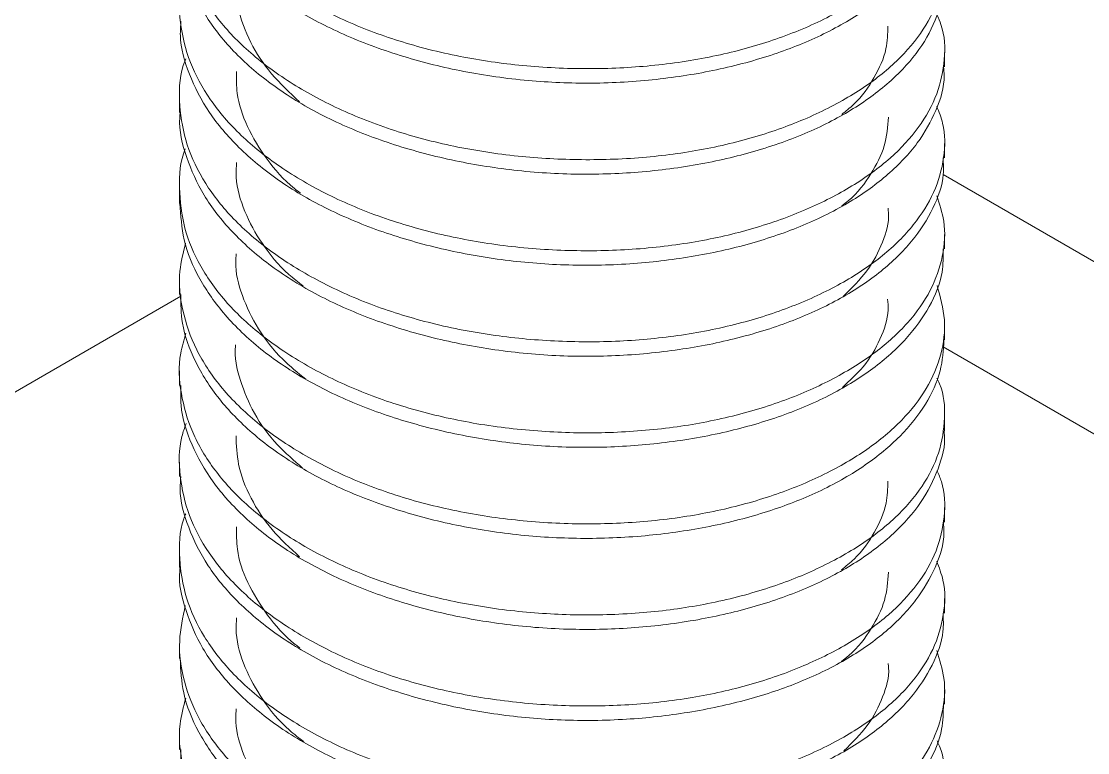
# Model space of a CAD drawing. Extents: x -976302 to -776254, y 5665 to 231437.
# Drawn here: x -793236.2 to -793152, y 84121.7 to 84179.5 of the extents above; entities that cross this region are included whole.
import ezdxf

# ---------------------------------------------------------------- set-up
doc = ezdxf.new("R2010")
doc.units = 0
doc.header["$LTSCALE"] = 1000
doc.header["$MEASUREMENT"] = 0

msp = doc.modelspace()

# ---------------------------------------------------------------- linework, layer by layer
at = {"linetype": 'Continuous', "lineweight": 15}
for p, q in [((-793163.268, 84175.869), (-793163.268, 84177.014)), ((-793163.268, 84175.869), (-793163.268, 84177.014)), ((-793223.654, 84173.419), (-793223.654, 84172.273)), ((-793223.654, 84173.419), (-793223.654, 84172.273)), ((-793163.268, 84168.679), (-793163.268, 84169.823)), ((-793163.268, 84168.679), (-793163.268, 84169.823)), ((-792927.725, 84031.323), (-793163.37, 84167.358)), ((-792927.725, 84031.323), (-793163.37, 84167.358)), ((-793223.654, 84166.229), (-793223.654, 84165.081)), ((-793223.654, 84166.229), (-793223.654, 84165.081)), ((-793163.268, 84161.487), (-793163.268, 84162.632)), ((-793163.268, 84161.487), (-793163.268, 84162.632)), ((-793223.654, 84159.037), (-793223.654, 84157.892)), ((-793223.654, 84159.037), (-793223.654, 84157.892)), ((-793223.556, 84157.755), (-793332.151, 84095.064)), ((-793223.556, 84157.755), (-793332.151, 84095.064)), ((-793163.268, 84154.296), (-793163.268, 84155.442)), ((-793163.268, 84154.296), (-793163.268, 84155.442)), ((-792947.853, 84029.33), (-793163.38, 84153.752)), ((-792947.853, 84029.33), (-793163.38, 84153.752)), ((-793223.654, 84151.846), (-793223.654, 84150.702)), ((-793223.654, 84151.846), (-793223.654, 84150.702)), ((-793163.268, 84147.105), (-793163.268, 84148.252)), ((-793163.268, 84147.105), (-793163.268, 84148.252)), ((-793223.654, 84144.655), (-793223.654, 84143.51)), ((-793223.654, 84144.655), (-793223.654, 84143.51)), ((-793163.268, 84139.915), (-793163.268, 84141.06)), ((-793163.268, 84139.915), (-793163.268, 84141.06)), ((-793223.654, 84137.465), (-793223.654, 84136.318)), ((-793223.654, 84137.465), (-793223.654, 84136.318)), ((-793163.268, 84132.725), (-793163.268, 84133.869)), ((-793163.268, 84132.725), (-793163.268, 84133.869)), ((-793223.654, 84130.275), (-793223.654, 84129.128)), ((-793223.654, 84130.275), (-793223.654, 84129.128)), ((-793163.268, 84125.533), (-793163.268, 84126.678)), ((-793163.268, 84125.533), (-793163.268, 84126.678)), ((-793223.654, 84123.083), (-793223.654, 84121.938)), ((-793223.654, 84123.083), (-793223.654, 84121.938))]:
    msp.add_line(p, q, dxfattribs=at)
for points, knots in [([(-793223.2, 84197.887), (-793223.388, 84197.102), (-793223.819, 84195.299), (-793223.486, 84192.393), (-793222.38, 84189.325), (-793220.409, 84186.39), (-793217.7, 84183.721), (-793214.272, 84181.324), (-793210.287, 84179.287), (-793205.785, 84177.654), (-793200.973, 84176.5), (-793195.903, 84175.831), (-793190.81, 84175.648), (-793185.747, 84175.949), (-793180.947, 84176.738), (-793176.461, 84178.003), (-793172.496, 84179.67), (-793169.096, 84181.691), (-793166.417, 84183.986), (-793164.481, 84186.541), (-793163.402, 84189.231), (-793163.107, 84191.946), (-793163.617, 84193.684), (-793163.867, 84194.533)], [0, 0, 0, 0, 0.036781, 0.084424, 0.133447, 0.181099, 0.230134, 0.277775, 0.326798, 0.374442, 0.423469, 0.471116, 0.520145, 0.567787, 0.61681, 0.664462, 0.713497, 0.761138, 0.810159, 0.857812, 0.906848, 0.954491, 1, 1, 1, 1]), ([(-793223.2, 84197.887), (-793223.388, 84197.102), (-793223.819, 84195.299), (-793223.486, 84192.393), (-793222.38, 84189.325), (-793220.409, 84186.39), (-793217.7, 84183.721), (-793214.272, 84181.324), (-793210.287, 84179.287), (-793205.785, 84177.654), (-793200.973, 84176.5), (-793195.903, 84175.831), (-793190.81, 84175.648), (-793185.747, 84175.949), (-793180.947, 84176.738), (-793176.461, 84178.003), (-793172.496, 84179.67), (-793169.096, 84181.691), (-793166.417, 84183.986), (-793164.481, 84186.541), (-793163.402, 84189.231), (-793163.107, 84191.946), (-793163.617, 84193.684), (-793163.867, 84194.533)], [0, 0, 0, 0, 0.036781, 0.084424, 0.133447, 0.181099, 0.230134, 0.277775, 0.326798, 0.374442, 0.423469, 0.471116, 0.520145, 0.567787, 0.61681, 0.664462, 0.713497, 0.761138, 0.810159, 0.857812, 0.906848, 0.954491, 1, 1, 1, 1]), ([(-793163.33, 84190.252), (-793163.364, 84189.48), (-793163.437, 84187.805), (-793164.588, 84185.273), (-793166.525, 84182.749), (-793169.274, 84180.42), (-793172.678, 84178.418), (-793176.706, 84176.785), (-793181.172, 84175.574), (-793186.032, 84174.796), (-793191.059, 84174.497), (-793196.198, 84174.709), (-793201.213, 84175.424), (-793206.054, 84176.619), (-793210.494, 84178.242), (-793214.488, 84180.291), (-793217.848, 84182.702), (-793220.549, 84185.434), (-793222.432, 84188.354), (-793223.516, 84191.191), (-793223.557, 84193.035), (-793223.575, 84193.848)], [0, 0, 0, 0, 0.045294, 0.09827, 0.152782, 0.205763, 0.260282, 0.313254, 0.367761, 0.420751, 0.475278, 0.528252, 0.582763, 0.635745, 0.690264, 0.743239, 0.797749, 0.850724, 0.905234, 0.958218, 1, 1, 1, 1]), ([(-793163.33, 84190.252), (-793163.364, 84189.48), (-793163.437, 84187.805), (-793164.588, 84185.273), (-793166.525, 84182.749), (-793169.274, 84180.42), (-793172.678, 84178.418), (-793176.706, 84176.785), (-793181.172, 84175.574), (-793186.032, 84174.796), (-793191.059, 84174.497), (-793196.198, 84174.709), (-793201.213, 84175.424), (-793206.054, 84176.619), (-793210.494, 84178.242), (-793214.488, 84180.291), (-793217.848, 84182.702), (-793220.549, 84185.434), (-793222.432, 84188.354), (-793223.516, 84191.191), (-793223.557, 84193.035), (-793223.575, 84193.848)], [0, 0, 0, 0, 0.045294, 0.09827, 0.152782, 0.205763, 0.260282, 0.313254, 0.367761, 0.420751, 0.475278, 0.528252, 0.582763, 0.635745, 0.690264, 0.743239, 0.797749, 0.850724, 0.905234, 0.958218, 1, 1, 1, 1]), ([(-793223.163, 84190.763), (-793223.329, 84190.19), (-793223.796, 84188.574), (-793223.613, 84185.878), (-793222.684, 84182.76), (-793220.898, 84179.81), (-793218.321, 84177.06), (-793215.06, 84174.62), (-793211.155, 84172.486), (-793206.783, 84170.774), (-793201.991, 84169.509), (-793196.999, 84168.742), (-793191.861, 84168.457), (-793186.817, 84168.652), (-793181.915, 84169.345), (-793177.384, 84170.504), (-793173.271, 84172.105), (-793169.769, 84174.041), (-793166.91, 84176.298), (-793164.833, 84178.786), (-793163.533, 84181.477), (-793163.177, 84184.217), (-793163.313, 84186.181), (-793163.804, 84187.16), (-793163.861, 84187.272)], [0, 0, 0, 0, 0.026998, 0.076032, 0.123679, 0.172708, 0.220365, 0.269404, 0.31705, 0.366076, 0.413736, 0.462778, 0.510426, 0.559455, 0.607108, 0.656142, 0.703791, 0.752822, 0.800468, 0.849495, 0.897153, 0.946194, 0.993842, 1, 1, 1, 1]), ([(-793223.163, 84190.763), (-793223.329, 84190.19), (-793223.796, 84188.574), (-793223.613, 84185.878), (-793222.684, 84182.76), (-793220.898, 84179.81), (-793218.321, 84177.06), (-793215.06, 84174.62), (-793211.155, 84172.486), (-793206.783, 84170.774), (-793201.991, 84169.509), (-793196.999, 84168.742), (-793191.861, 84168.457), (-793186.817, 84168.652), (-793181.915, 84169.345), (-793177.384, 84170.504), (-793173.271, 84172.105), (-793169.769, 84174.041), (-793166.91, 84176.298), (-793164.833, 84178.786), (-793163.533, 84181.477), (-793163.177, 84184.217), (-793163.313, 84186.181), (-793163.804, 84187.16), (-793163.861, 84187.272)], [0, 0, 0, 0, 0.026998, 0.076032, 0.123679, 0.172708, 0.220365, 0.269404, 0.31705, 0.366076, 0.413736, 0.462778, 0.510426, 0.559455, 0.607108, 0.656142, 0.703791, 0.752822, 0.800468, 0.849495, 0.897153, 0.946194, 0.993842, 1, 1, 1, 1]), ([(-793163.29, 84183.057), (-793163.282, 84183.009), (-793163.14, 84182.059), (-793163.66, 84180.185), (-793164.896, 84177.546), (-793167.059, 84175.038), (-793169.924, 84172.786), (-793173.495, 84170.843), (-793177.596, 84169.309), (-793182.189, 84168.177), (-793187.06, 84167.504), (-793192.158, 84167.307), (-793197.247, 84167.626), (-793202.273, 84168.45), (-793207.005, 84169.729), (-793211.394, 84171.456), (-793215.236, 84173.57), (-793218.486, 84176.074), (-793221.01, 84178.832), (-793222.731, 84181.814), (-793223.608, 84184.44), (-793223.566, 84186.078), (-793223.551, 84186.656)], [0, 0, 0, 0, 0.002849, 0.055825, 0.110336, 0.163324, 0.217851, 0.270825, 0.325335, 0.378317, 0.432835, 0.485814, 0.540329, 0.593306, 0.647818, 0.700802, 0.755323, 0.808297, 0.862806, 0.915796, 0.970324, 1, 1, 1, 1]), ([(-793163.29, 84183.057), (-793163.282, 84183.009), (-793163.14, 84182.059), (-793163.66, 84180.185), (-793164.896, 84177.546), (-793167.059, 84175.038), (-793169.924, 84172.786), (-793173.495, 84170.843), (-793177.596, 84169.309), (-793182.189, 84168.177), (-793187.06, 84167.504), (-793192.158, 84167.307), (-793197.247, 84167.626), (-793202.273, 84168.45), (-793207.005, 84169.729), (-793211.394, 84171.456), (-793215.236, 84173.57), (-793218.486, 84176.074), (-793221.01, 84178.832), (-793222.731, 84181.814), (-793223.608, 84184.44), (-793223.566, 84186.078), (-793223.551, 84186.656)], [0, 0, 0, 0, 0.002849, 0.055825, 0.110336, 0.163324, 0.217851, 0.270825, 0.325335, 0.378317, 0.432835, 0.485814, 0.540329, 0.593306, 0.647818, 0.700802, 0.755323, 0.808297, 0.862806, 0.915796, 0.970324, 1, 1, 1, 1]), ([(-793223.144, 84183.638), (-793223.277, 84183.246), (-793223.754, 84181.847), (-793223.693, 84179.335), (-793222.964, 84176.228), (-793221.33, 84173.213), (-793218.936, 84170.436), (-793215.788, 84167.909), (-793212.038, 84165.721), (-793207.723, 84163.902), (-793203.043, 84162.548), (-793198.046, 84161.669), (-793192.963, 84161.287), (-793187.85, 84161.38), (-793182.942, 84161.964), (-793178.289, 84163.037), (-793174.107, 84164.538), (-793170.441, 84166.425), (-793167.46, 84168.601), (-793165.198, 84171.064), (-793163.74, 84173.7), (-793163.18, 84176.459), (-793163.233, 84178.568), (-793163.746, 84179.718), (-793163.858, 84179.969)], [0, 0, 0, 0, 0.0185844, 0.0662759, 0.1153502, 0.1630473, 0.2121279, 0.2598199, 0.3088952, 0.3565856, 0.4056582, 0.4533594, 0.5024444, 0.5501355, 0.5992087, 0.6469119, 0.6959993, 0.7436892, 0.792762, 0.840459, 0.8895394, 0.9372331, 0.9863101, 1, 1, 1, 1]), ([(-793223.144, 84183.638), (-793223.277, 84183.246), (-793223.754, 84181.847), (-793223.693, 84179.335), (-793222.964, 84176.228), (-793221.33, 84173.213), (-793218.936, 84170.436), (-793215.788, 84167.909), (-793212.038, 84165.721), (-793207.723, 84163.902), (-793203.043, 84162.548), (-793198.046, 84161.669), (-793192.963, 84161.287), (-793187.85, 84161.38), (-793182.942, 84161.964), (-793178.289, 84163.037), (-793174.107, 84164.538), (-793170.441, 84166.425), (-793167.46, 84168.601), (-793165.198, 84171.064), (-793163.74, 84173.7), (-793163.18, 84176.459), (-793163.233, 84178.568), (-793163.746, 84179.718), (-793163.858, 84179.969)], [0, 0, 0, 0, 0.0185844, 0.0662759, 0.1153502, 0.1630473, 0.2121279, 0.2598199, 0.3088952, 0.3565856, 0.4056582, 0.4533594, 0.5024444, 0.5501355, 0.5992087, 0.6469119, 0.6959993, 0.7436892, 0.792762, 0.840459, 0.8895394, 0.9372331, 0.9863101, 1, 1, 1, 1]), ([(-793219.2, 84182.688), (-793219.174, 84181.953), (-793219.116, 84180.301), (-793218.142, 84177.806), (-793216.551, 84175.302), (-793214.962, 84173.833), (-793214.179, 84173.109)], [0, 0, 0, 0, 0.215498, 0.484497, 0.745983, 1, 1, 1, 1]), ([(-793219.2, 84182.688), (-793219.174, 84181.953), (-793219.116, 84180.301), (-793218.142, 84177.806), (-793216.551, 84175.302), (-793214.962, 84173.833), (-793214.179, 84173.109)], [0, 0, 0, 0, 0.215498, 0.484497, 0.745983, 1, 1, 1, 1]), ([(-793163.347, 84175.867), (-793163.323, 84175.638), (-793163.203, 84174.481), (-793163.843, 84172.439), (-793165.292, 84169.802), (-793167.593, 84167.359), (-793170.635, 84165.149), (-793174.301, 84163.303), (-793178.545, 84161.839), (-793183.174, 84160.81), (-793188.14, 84160.229), (-793193.213, 84160.139), (-793198.337, 84160.571), (-793203.277, 84161.487), (-793207.983, 84162.872), (-793212.235, 84164.67), (-793215.989, 84166.887), (-793219.067, 84169.435), (-793221.457, 84172.266), (-793222.975, 84175.252), (-793223.684, 84177.688), (-793223.581, 84179.091), (-793223.554, 84179.463)], [0, 0, 0, 0, 0.013394, 0.067907, 0.120889, 0.175407, 0.228386, 0.282902, 0.335877, 0.390387, 0.443377, 0.497903, 0.55088, 0.605393, 0.658382, 0.712908, 0.765884, 0.820395, 0.873377, 0.927894, 0.980875, 1, 1, 1, 1]), ([(-793163.347, 84175.867), (-793163.323, 84175.638), (-793163.203, 84174.481), (-793163.843, 84172.439), (-793165.292, 84169.802), (-793167.593, 84167.359), (-793170.635, 84165.149), (-793174.301, 84163.303), (-793178.545, 84161.839), (-793183.174, 84160.81), (-793188.14, 84160.229), (-793193.213, 84160.139), (-793198.337, 84160.571), (-793203.277, 84161.487), (-793207.983, 84162.872), (-793212.235, 84164.67), (-793215.989, 84166.887), (-793219.067, 84169.435), (-793221.457, 84172.266), (-793222.975, 84175.252), (-793223.684, 84177.688), (-793223.581, 84179.091), (-793223.554, 84179.463)], [0, 0, 0, 0, 0.013394, 0.067907, 0.120889, 0.175407, 0.228386, 0.282902, 0.335877, 0.390387, 0.443377, 0.497903, 0.55088, 0.605393, 0.658382, 0.712908, 0.765884, 0.820395, 0.873377, 0.927894, 0.980875, 1, 1, 1, 1]), ([(-793171.384, 84172.105), (-793171.06, 84172.365), (-793169.956, 84173.253), (-793168.745, 84175.009), (-793167.787, 84177.109), (-793167.748, 84178.494), (-793167.732, 84179.092)], [0, 0, 0, 0, 0.1288417, 0.4387054, 0.7575601, 1, 1, 1, 1]), ([(-793171.384, 84172.105), (-793171.06, 84172.365), (-793169.956, 84173.253), (-793168.745, 84175.009), (-793167.787, 84177.109), (-793167.748, 84178.494), (-793167.732, 84179.092)], [0, 0, 0, 0, 0.1288417, 0.4387054, 0.7575601, 1, 1, 1, 1]), ([(-793223.169, 84176.513), (-793223.239, 84176.331), (-793223.705, 84175.119), (-793223.737, 84172.822), (-793223.197, 84169.675), (-793221.746, 84166.653), (-793219.494, 84163.799), (-793216.519, 84161.234), (-793212.86, 84158.954), (-793208.686, 84157.064), (-793204.037, 84155.599), (-793199.131, 84154.625), (-793194.018, 84154.137), (-793188.936, 84154.128), (-793183.938, 84154.613), (-793179.254, 84155.577), (-793174.932, 84157.003), (-793171.174, 84158.802), (-793168.02, 84160.936), (-793165.616, 84163.326), (-793163.974, 84165.951), (-793163.227, 84168.674), (-793163.179, 84170.983), (-793163.7, 84172.307), (-793163.875, 84172.753)], [0, 0, 0, 0, 0.008661, 0.057718, 0.105383, 0.154429, 0.202106, 0.251167, 0.29883, 0.347876, 0.395548, 0.444603, 0.49227, 0.541319, 0.588986, 0.638035, 0.685706, 0.73476, 0.782423, 0.831467, 0.879146, 0.928208, 0.975873, 1, 1, 1, 1]), ([(-793223.169, 84176.513), (-793223.239, 84176.331), (-793223.705, 84175.119), (-793223.737, 84172.822), (-793223.197, 84169.675), (-793221.746, 84166.653), (-793219.494, 84163.799), (-793216.519, 84161.234), (-793212.86, 84158.954), (-793208.686, 84157.064), (-793204.037, 84155.599), (-793199.131, 84154.625), (-793194.018, 84154.137), (-793188.936, 84154.128), (-793183.938, 84154.613), (-793179.254, 84155.577), (-793174.932, 84157.003), (-793171.174, 84158.802), (-793168.02, 84160.936), (-793165.616, 84163.326), (-793163.974, 84165.951), (-793163.227, 84168.674), (-793163.179, 84170.983), (-793163.7, 84172.307), (-793163.875, 84172.753)], [0, 0, 0, 0, 0.008661, 0.057718, 0.105383, 0.154429, 0.202106, 0.251167, 0.29883, 0.347876, 0.395548, 0.444603, 0.49227, 0.541319, 0.588986, 0.638035, 0.685706, 0.73476, 0.782423, 0.831467, 0.879146, 0.928208, 0.975873, 1, 1, 1, 1]), ([(-793219.162, 84175.496), (-793219.169, 84174.926), (-793219.185, 84173.466), (-793218.392, 84171.109), (-793216.847, 84168.583), (-793215.366, 84166.824), (-793214.279, 84166.019), (-793214.123, 84165.903)], [0, 0, 0, 0, 0.166803, 0.427359, 0.695466, 0.956074, 1, 1, 1, 1]), ([(-793219.162, 84175.496), (-793219.169, 84174.926), (-793219.185, 84173.466), (-793218.392, 84171.109), (-793216.847, 84168.583), (-793215.366, 84166.824), (-793214.279, 84166.019), (-793214.123, 84165.903)], [0, 0, 0, 0, 0.166803, 0.427359, 0.695466, 0.956074, 1, 1, 1, 1]), ([(-793163.378, 84168.678), (-793163.354, 84168.243), (-793163.281, 84166.904), (-793164.083, 84164.674), (-793165.705, 84162.089), (-793168.184, 84159.671), (-793171.344, 84157.544), (-793175.167, 84155.764), (-793179.473, 84154.4), (-793184.218, 84153.455), (-793189.183, 84152.978), (-793194.315, 84152.997), (-793199.376, 84153.531), (-793204.313, 84154.555), (-793208.9, 84156.02), (-793213.087, 84157.921), (-793216.682, 84160.198), (-793219.639, 84162.831), (-793221.851, 84165.681), (-793223.191, 84168.721), (-793223.757, 84170.938), (-793223.622, 84172.134), (-793223.606, 84172.271)], [0, 0, 0, 0, 0.025483, 0.078459, 0.132971, 0.185959, 0.240485, 0.29346, 0.34797, 0.400958, 0.455484, 0.508461, 0.562974, 0.615955, 0.670472, 0.723451, 0.777967, 0.830942, 0.885451, 0.938441, 0.992969, 1, 1, 1, 1]), ([(-793163.378, 84168.678), (-793163.354, 84168.243), (-793163.281, 84166.904), (-793164.083, 84164.674), (-793165.705, 84162.089), (-793168.184, 84159.671), (-793171.344, 84157.544), (-793175.167, 84155.764), (-793179.473, 84154.4), (-793184.218, 84153.455), (-793189.183, 84152.978), (-793194.315, 84152.997), (-793199.376, 84153.531), (-793204.313, 84154.555), (-793208.9, 84156.02), (-793213.087, 84157.921), (-793216.682, 84160.198), (-793219.639, 84162.831), (-793221.851, 84165.681), (-793223.191, 84168.721), (-793223.757, 84170.938), (-793223.622, 84172.134), (-793223.606, 84172.271)], [0, 0, 0, 0, 0.025483, 0.078459, 0.132971, 0.185959, 0.240485, 0.29346, 0.34797, 0.400958, 0.455484, 0.508461, 0.562974, 0.615955, 0.670472, 0.723451, 0.777967, 0.830942, 0.885451, 0.938441, 0.992969, 1, 1, 1, 1]), ([(-793171.365, 84164.897), (-793171.198, 84165.024), (-793170.2, 84165.784), (-793169.022, 84167.378), (-793167.865, 84169.611), (-793167.744, 84171.139), (-793167.683, 84171.901)], [0, 0, 0, 0, 0.0640343, 0.3824089, 0.6919039, 1, 1, 1, 1]), ([(-793171.365, 84164.897), (-793171.198, 84165.024), (-793170.2, 84165.784), (-793169.022, 84167.378), (-793167.865, 84169.611), (-793167.744, 84171.139), (-793167.683, 84171.901)], [0, 0, 0, 0, 0.0640343, 0.3824089, 0.6919039, 1, 1, 1, 1]), ([(-793223.211, 84169.39), (-793223.213, 84169.387), (-793223.639, 84168.389), (-793223.732, 84166.277), (-793223.402, 84163.154), (-793222.108, 84160.074), (-793220.043, 84157.2), (-793217.191, 84154.55), (-793213.695, 84152.224), (-793209.589, 84150.23), (-793205.064, 84148.682), (-793200.165, 84147.595), (-793195.119, 84147.009), (-793189.982, 84146.9), (-793184.99, 84147.276), (-793180.194, 84148.149), (-793175.816, 84149.472), (-793171.903, 84151.213), (-793168.636, 84153.263), (-793166.051, 84155.621), (-793164.257, 84158.184), (-793163.308, 84160.915), (-793163.134, 84163.445), (-793163.662, 84165.018), (-793163.884, 84165.681)], [0, 0, 0, 0, 0.000127, 0.04765, 0.096551, 0.144075, 0.192977, 0.240503, 0.289408, 0.336927, 0.385824, 0.433359, 0.482273, 0.529795, 0.578694, 0.626224, 0.675133, 0.722654, 0.771553, 0.819075, 0.867976, 0.915504, 0.964411, 1, 1, 1, 1]), ([(-793223.211, 84169.39), (-793223.213, 84169.387), (-793223.639, 84168.389), (-793223.732, 84166.277), (-793223.402, 84163.154), (-793222.108, 84160.074), (-793220.043, 84157.2), (-793217.191, 84154.55), (-793213.695, 84152.224), (-793209.589, 84150.23), (-793205.064, 84148.682), (-793200.165, 84147.595), (-793195.119, 84147.009), (-793189.982, 84146.9), (-793184.99, 84147.276), (-793180.194, 84148.149), (-793175.816, 84149.472), (-793171.903, 84151.213), (-793168.636, 84153.263), (-793166.051, 84155.621), (-793164.257, 84158.184), (-793163.308, 84160.915), (-793163.134, 84163.445), (-793163.662, 84165.018), (-793163.884, 84165.681)], [0, 0, 0, 0, 0.000127, 0.04765, 0.096551, 0.144075, 0.192977, 0.240503, 0.289408, 0.336927, 0.385824, 0.433359, 0.482273, 0.529795, 0.578694, 0.626224, 0.675133, 0.722654, 0.771553, 0.819075, 0.867976, 0.915504, 0.964411, 1, 1, 1, 1]), ([(-793219.164, 84168.303), (-793219.184, 84167.924), (-793219.254, 84166.63), (-793218.606, 84164.448), (-793217.207, 84161.861), (-793215.61, 84159.886), (-793214.297, 84158.869), (-793213.915, 84158.574)], [0, 0, 0, 0, 0.109312, 0.372682, 0.6286702, 0.8920839, 1, 1, 1, 1]), ([(-793219.164, 84168.303), (-793219.184, 84167.924), (-793219.254, 84166.63), (-793218.606, 84164.448), (-793217.207, 84161.861), (-793215.61, 84159.886), (-793214.297, 84158.869), (-793213.915, 84158.574)], [0, 0, 0, 0, 0.109312, 0.372682, 0.6286702, 0.8920839, 1, 1, 1, 1]), ([(-793163.359, 84161.489), (-793163.36, 84160.874), (-793163.364, 84159.329), (-793164.349, 84156.937), (-793166.172, 84154.361), (-793168.782, 84152.015), (-793172.113, 84149.939), (-793176.02, 84148.258), (-793180.46, 84146.969), (-793185.228, 84146.127), (-793190.276, 84145.748), (-793195.369, 84145.875), (-793200.452, 84146.52), (-793205.291, 84147.631), (-793209.838, 84149.202), (-793213.881, 84151.17), (-793217.374, 84153.546), (-793220.163, 84156.213), (-793222.197, 84159.131), (-793223.443, 84162.101), (-793223.569, 84164.121), (-793223.629, 84165.082)], [0, 0, 0, 0, 0.036048, 0.090559, 0.143543, 0.198064, 0.251038, 0.305549, 0.358525, 0.413037, 0.466019, 0.520538, 0.573513, 0.628022, 0.68101, 0.735534, 0.788508, 0.843017, 0.896002, 0.950524, 1, 1, 1, 1]), ([(-793163.359, 84161.489), (-793163.36, 84160.874), (-793163.364, 84159.329), (-793164.349, 84156.937), (-793166.172, 84154.361), (-793168.782, 84152.015), (-793172.113, 84149.939), (-793176.02, 84148.258), (-793180.46, 84146.969), (-793185.228, 84146.127), (-793190.276, 84145.748), (-793195.369, 84145.875), (-793200.452, 84146.52), (-793205.291, 84147.631), (-793209.838, 84149.202), (-793213.881, 84151.17), (-793217.374, 84153.546), (-793220.163, 84156.213), (-793222.197, 84159.131), (-793223.443, 84162.101), (-793223.569, 84164.121), (-793223.629, 84165.082)], [0, 0, 0, 0, 0.036048, 0.090559, 0.143543, 0.198064, 0.251038, 0.305549, 0.358525, 0.413037, 0.466019, 0.520538, 0.573513, 0.628022, 0.68101, 0.735534, 0.788508, 0.843017, 0.896002, 0.950524, 1, 1, 1, 1]), ([(-793171.264, 84157.733), (-793170.591, 84158.399), (-793169.226, 84159.75), (-793168.105, 84161.988), (-793167.594, 84163.677), (-793167.708, 84164.572), (-793167.725, 84164.708)], [0, 0, 0, 0, 0.311552, 0.632381, 0.944134, 1, 1, 1, 1]), ([(-793171.264, 84157.733), (-793170.591, 84158.399), (-793169.226, 84159.75), (-793168.105, 84161.988), (-793167.594, 84163.677), (-793167.708, 84164.572), (-793167.725, 84164.708)], [0, 0, 0, 0, 0.311552, 0.632381, 0.944134, 1, 1, 1, 1]), ([(-793223.186, 84161.95), (-793223.372, 84161.214), (-793223.814, 84159.462), (-793223.521, 84156.605), (-793222.462, 84153.531), (-793220.532, 84150.585), (-793217.862, 84147.902), (-793214.468, 84145.488), (-793210.511, 84143.432), (-793206.031, 84141.774), (-793201.235, 84140.596), (-793196.172, 84139.9), (-793191.079, 84139.692), (-793186.009, 84139.967), (-793181.194, 84140.73), (-793176.686, 84141.972), (-793172.693, 84143.619), (-793169.258, 84145.623), (-793166.54, 84147.903), (-793164.562, 84150.448), (-793163.437, 84153.132), (-793163.099, 84155.905), (-793163.599, 84157.702), (-793163.852, 84158.609)], [0, 0, 0, 0, 0.034485, 0.08209, 0.131076, 0.17869, 0.227687, 0.275291, 0.324276, 0.371883, 0.420871, 0.468481, 0.517473, 0.565078, 0.614063, 0.661679, 0.710676, 0.75828, 0.807264, 0.854879, 0.903877, 0.951482, 1, 1, 1, 1]), ([(-793223.186, 84161.95), (-793223.372, 84161.214), (-793223.814, 84159.462), (-793223.521, 84156.605), (-793222.462, 84153.531), (-793220.532, 84150.585), (-793217.862, 84147.902), (-793214.468, 84145.488), (-793210.511, 84143.432), (-793206.031, 84141.774), (-793201.235, 84140.596), (-793196.172, 84139.9), (-793191.079, 84139.692), (-793186.009, 84139.967), (-793181.194, 84140.73), (-793176.686, 84141.972), (-793172.693, 84143.619), (-793169.258, 84145.623), (-793166.54, 84147.903), (-793164.562, 84150.448), (-793163.437, 84153.132), (-793163.099, 84155.905), (-793163.599, 84157.702), (-793163.852, 84158.609)], [0, 0, 0, 0, 0.034485, 0.08209, 0.131076, 0.17869, 0.227687, 0.275291, 0.324276, 0.371883, 0.420871, 0.468481, 0.517473, 0.565078, 0.614063, 0.661679, 0.710676, 0.75828, 0.807264, 0.854879, 0.903877, 0.951482, 1, 1, 1, 1]), ([(-793219.183, 84161.112), (-793219.204, 84160.897), (-793219.31, 84159.795), (-793218.778, 84157.767), (-793217.554, 84155.173), (-793215.839, 84152.937), (-793214.326, 84151.708), (-793213.692, 84151.193)], [0, 0, 0, 0, 0.060806, 0.311166, 0.568781, 0.819215, 1, 1, 1, 1]), ([(-793219.183, 84161.112), (-793219.204, 84160.897), (-793219.31, 84159.795), (-793218.778, 84157.767), (-793217.554, 84155.173), (-793215.839, 84152.937), (-793214.326, 84151.708), (-793213.692, 84151.193)], [0, 0, 0, 0, 0.060806, 0.311166, 0.568781, 0.819215, 1, 1, 1, 1]), ([(-793163.313, 84154.297), (-793163.361, 84153.477), (-793163.462, 84151.755), (-793164.67, 84149.181), (-793166.651, 84146.666), (-793169.439, 84144.352), (-793172.876, 84142.368), (-793176.932, 84140.756), (-793181.42, 84139.567), (-793186.294, 84138.814), (-793191.328, 84138.541), (-793196.468, 84138.78), (-793201.475, 84139.521), (-793206.299, 84140.74), (-793210.717, 84142.386), (-793214.682, 84144.456), (-793218.008, 84146.885), (-793220.671, 84149.63), (-793222.509, 84152.559), (-793223.539, 84155.347), (-793223.557, 84157.136), (-793223.564, 84157.894)], [0, 0, 0, 0, 0.0481309, 0.1011073, 0.1556197, 0.2086008, 0.2631187, 0.3160908, 0.3705979, 0.4235877, 0.478115, 0.5310898, 0.5856003, 0.6385833, 0.6931033, 0.7460775, 0.8005881, 0.8535631, 0.9080738, 0.9610569, 1, 1, 1, 1]), ([(-793163.313, 84154.297), (-793163.361, 84153.477), (-793163.462, 84151.755), (-793164.67, 84149.181), (-793166.651, 84146.666), (-793169.439, 84144.352), (-793172.876, 84142.368), (-793176.932, 84140.756), (-793181.42, 84139.567), (-793186.294, 84138.814), (-793191.328, 84138.541), (-793196.468, 84138.78), (-793201.475, 84139.521), (-793206.299, 84140.74), (-793210.717, 84142.386), (-793214.682, 84144.456), (-793218.008, 84146.885), (-793220.671, 84149.63), (-793222.509, 84152.559), (-793223.539, 84155.347), (-793223.557, 84157.136), (-793223.564, 84157.894)], [0, 0, 0, 0, 0.0481309, 0.1011073, 0.1556197, 0.2086008, 0.2631187, 0.3160908, 0.3705979, 0.4235877, 0.478115, 0.5310898, 0.5856003, 0.6385833, 0.6931033, 0.7460775, 0.8005881, 0.8535631, 0.9080738, 0.9610569, 1, 1, 1, 1]), ([(-793171.331, 84150.548), (-793170.748, 84151.084), (-793169.455, 84152.274), (-793168.274, 84154.362), (-793167.647, 84156.181), (-793167.732, 84157.241), (-793167.754, 84157.517)], [0, 0, 0, 0, 0.255549, 0.566766, 0.887015, 1, 1, 1, 1]), ([(-793171.331, 84150.548), (-793170.748, 84151.084), (-793169.455, 84152.274), (-793168.274, 84154.362), (-793167.647, 84156.181), (-793167.732, 84157.241), (-793167.754, 84157.517)], [0, 0, 0, 0, 0.255549, 0.566766, 0.887015, 1, 1, 1, 1]), ([(-793223.157, 84154.826), (-793223.315, 84154.302), (-793223.787, 84152.737), (-793223.638, 84150.09), (-793222.756, 84146.967), (-793221.012, 84144.008), (-793218.475, 84141.244), (-793215.249, 84138.788), (-793211.374, 84136.635), (-793207.026, 84134.9), (-793202.25, 84133.609), (-793197.267, 84132.816), (-793192.131, 84132.506), (-793187.081, 84132.675), (-793182.166, 84133.343), (-793177.615, 84134.477), (-793173.474, 84136.057), (-793169.939, 84137.977), (-793167.042, 84140.219), (-793164.924, 84142.695), (-793163.58, 84145.379), (-793163.175, 84148.118), (-793163.292, 84150.12), (-793163.789, 84151.138), (-793163.862, 84151.287)], [0, 0, 0, 0, 0.024717, 0.073765, 0.121426, 0.170468, 0.218139, 0.267192, 0.314852, 0.363892, 0.411565, 0.46062, 0.508281, 0.557325, 0.60499, 0.654038, 0.701701, 0.750746, 0.798405, 0.847445, 0.895118, 0.944173, 0.991834, 1, 1, 1, 1]), ([(-793223.157, 84154.826), (-793223.315, 84154.302), (-793223.787, 84152.737), (-793223.638, 84150.09), (-793222.756, 84146.967), (-793221.012, 84144.008), (-793218.475, 84141.244), (-793215.249, 84138.788), (-793211.374, 84136.635), (-793207.026, 84134.9), (-793202.25, 84133.609), (-793197.267, 84132.816), (-793192.131, 84132.506), (-793187.081, 84132.675), (-793182.166, 84133.343), (-793177.615, 84134.477), (-793173.474, 84136.057), (-793169.939, 84137.977), (-793167.042, 84140.219), (-793164.924, 84142.695), (-793163.58, 84145.379), (-793163.175, 84148.118), (-793163.292, 84150.12), (-793163.789, 84151.138), (-793163.862, 84151.287)], [0, 0, 0, 0, 0.024717, 0.073765, 0.121426, 0.170468, 0.218139, 0.267192, 0.314852, 0.363892, 0.411565, 0.46062, 0.508281, 0.557325, 0.60499, 0.654038, 0.701701, 0.750746, 0.798405, 0.847445, 0.895118, 0.944173, 0.991834, 1, 1, 1, 1]), ([(-793219.241, 84153.924), (-793219.244, 84153.897), (-793219.366, 84152.96), (-793218.93, 84151.113), (-793217.856, 84148.47), (-793216.187, 84146.124), (-793214.632, 84144.778), (-793213.944, 84144.182)], [0, 0, 0, 0, 0.007701, 0.271159, 0.527204, 0.790673, 1, 1, 1, 1]), ([(-793219.241, 84153.924), (-793219.244, 84153.897), (-793219.366, 84152.96), (-793218.93, 84151.113), (-793217.856, 84148.47), (-793216.187, 84146.124), (-793214.632, 84144.778), (-793213.944, 84144.182)], [0, 0, 0, 0, 0.007701, 0.271159, 0.527204, 0.790673, 1, 1, 1, 1]), ([(-793163.309, 84147.103), (-793163.296, 84147.006), (-793163.156, 84146.007), (-793163.703, 84144.088), (-793164.99, 84141.456), (-793167.192, 84138.958), (-793170.096, 84136.721), (-793173.699, 84134.798), (-793177.827, 84133.285), (-793182.44, 84132.176), (-793187.325, 84131.527), (-793192.429, 84131.357), (-793197.515, 84131.703), (-793202.531, 84132.553), (-793207.247, 84133.855), (-793211.611, 84135.604), (-793215.423, 84137.739), (-793218.638, 84140.26), (-793221.123, 84143.031), (-793222.798, 84146.021), (-793223.628, 84148.596), (-793223.569, 84150.179), (-793223.55, 84150.702)], [0, 0, 0, 0, 0.005683, 0.058659, 0.11317, 0.16616, 0.220687, 0.273661, 0.328172, 0.381154, 0.435674, 0.488652, 0.543168, 0.596145, 0.650658, 0.703642, 0.758163, 0.811137, 0.865646, 0.918637, 0.973166, 1, 1, 1, 1]), ([(-793163.309, 84147.103), (-793163.296, 84147.006), (-793163.156, 84146.007), (-793163.703, 84144.088), (-793164.99, 84141.456), (-793167.192, 84138.958), (-793170.096, 84136.721), (-793173.699, 84134.798), (-793177.827, 84133.285), (-793182.44, 84132.176), (-793187.325, 84131.527), (-793192.429, 84131.357), (-793197.515, 84131.703), (-793202.531, 84132.553), (-793207.247, 84133.855), (-793211.611, 84135.604), (-793215.423, 84137.739), (-793218.638, 84140.26), (-793221.123, 84143.031), (-793222.798, 84146.021), (-793223.628, 84148.596), (-793223.569, 84150.179), (-793223.55, 84150.702)], [0, 0, 0, 0, 0.005683, 0.058659, 0.11317, 0.16616, 0.220687, 0.273661, 0.328172, 0.381154, 0.435674, 0.488652, 0.543168, 0.596145, 0.650658, 0.703642, 0.758163, 0.811137, 0.865646, 0.918637, 0.973166, 1, 1, 1, 1]), ([(-793223.146, 84147.701), (-793223.267, 84147.357), (-793223.742, 84146.009), (-793223.707, 84143.547), (-793223.027, 84140.437), (-793221.435, 84137.413), (-793219.082, 84134.623), (-793215.97, 84132.081), (-793212.251, 84129.874), (-793207.961, 84128.033), (-793203.3, 84126.654), (-793198.313, 84125.749), (-793193.234, 84125.342), (-793188.116, 84125.409), (-793183.196, 84125.967), (-793178.524, 84127.015), (-793174.316, 84128.495), (-793170.618, 84130.364), (-793167.6, 84132.524), (-793165.297, 84134.975), (-793163.796, 84137.602), (-793163.188, 84140.36), (-793163.216, 84142.507), (-793163.73, 84143.695), (-793163.854, 84143.983)], [0, 0, 0, 0, 0.016285, 0.063992, 0.113082, 0.160793, 0.209889, 0.257596, 0.306687, 0.354392, 0.40348, 0.451197, 0.500298, 0.548004, 0.597092, 0.64481, 0.693913, 0.741618, 0.790706, 0.838417, 0.887513, 0.935222, 0.984314, 1, 1, 1, 1]), ([(-793223.146, 84147.701), (-793223.267, 84147.357), (-793223.742, 84146.009), (-793223.707, 84143.547), (-793223.027, 84140.437), (-793221.435, 84137.413), (-793219.082, 84134.623), (-793215.97, 84132.081), (-793212.251, 84129.874), (-793207.961, 84128.033), (-793203.3, 84126.654), (-793198.313, 84125.749), (-793193.234, 84125.342), (-793188.116, 84125.409), (-793183.196, 84125.967), (-793178.524, 84127.015), (-793174.316, 84128.495), (-793170.618, 84130.364), (-793167.6, 84132.524), (-793165.297, 84134.975), (-793163.796, 84137.602), (-793163.188, 84140.36), (-793163.216, 84142.507), (-793163.73, 84143.695), (-793163.854, 84143.983)], [0, 0, 0, 0, 0.016285, 0.063992, 0.113082, 0.160793, 0.209889, 0.257596, 0.306687, 0.354392, 0.40348, 0.451197, 0.500298, 0.548004, 0.597092, 0.64481, 0.693913, 0.741618, 0.790706, 0.838417, 0.887513, 0.935222, 0.984314, 1, 1, 1, 1]), ([(-793219.205, 84146.734), (-793219.175, 84145.979), (-793219.108, 84144.307), (-793218.113, 84141.796), (-793216.522, 84139.316), (-793214.946, 84137.868), (-793214.18, 84137.165)], [0, 0, 0, 0, 0.221437, 0.490645, 0.752335, 1, 1, 1, 1]), ([(-793219.205, 84146.734), (-793219.175, 84145.979), (-793219.108, 84144.307), (-793218.113, 84141.796), (-793216.522, 84139.316), (-793214.946, 84137.868), (-793214.18, 84137.165)], [0, 0, 0, 0, 0.221437, 0.490645, 0.752335, 1, 1, 1, 1]), ([(-793163.357, 84139.913), (-793163.331, 84139.637), (-793163.221, 84138.43), (-793163.898, 84136.344), (-793165.395, 84133.713), (-793167.735, 84131.282), (-793170.814, 84129.087), (-793174.511, 84127.262), (-793178.781, 84125.82), (-793183.429, 84124.814), (-793188.407, 84124.258), (-793193.483, 84124.195), (-793198.604, 84124.654), (-793203.533, 84125.595), (-793208.22, 84127.004), (-793212.446, 84128.823), (-793216.169, 84131.06), (-793219.211, 84133.624), (-793221.561, 84136.467), (-793223.032, 84139.46), (-793223.702, 84141.844), (-793223.588, 84143.192), (-793223.562, 84143.509)], [0, 0, 0, 0, 0.016234, 0.070747, 0.12373, 0.178249, 0.231227, 0.285742, 0.338717, 0.393228, 0.446217, 0.500743, 0.55372, 0.608232, 0.661222, 0.715749, 0.768724, 0.823236, 0.876218, 0.930736, 0.983717, 1, 1, 1, 1]), ([(-793163.357, 84139.913), (-793163.331, 84139.637), (-793163.221, 84138.43), (-793163.898, 84136.344), (-793165.395, 84133.713), (-793167.735, 84131.282), (-793170.814, 84129.087), (-793174.511, 84127.262), (-793178.781, 84125.82), (-793183.429, 84124.814), (-793188.407, 84124.258), (-793193.483, 84124.195), (-793198.604, 84124.654), (-793203.533, 84125.595), (-793208.22, 84127.004), (-793212.446, 84128.823), (-793216.169, 84131.06), (-793219.211, 84133.624), (-793221.561, 84136.467), (-793223.032, 84139.46), (-793223.702, 84141.844), (-793223.588, 84143.192), (-793223.562, 84143.509)], [0, 0, 0, 0, 0.016234, 0.070747, 0.12373, 0.178249, 0.231227, 0.285742, 0.338717, 0.393228, 0.446217, 0.500743, 0.55372, 0.608232, 0.661222, 0.715749, 0.768724, 0.823236, 0.876218, 0.930736, 0.983717, 1, 1, 1, 1]), ([(-793171.406, 84136.134), (-793171.059, 84136.415), (-793169.935, 84137.323), (-793168.716, 84139.103), (-793167.779, 84141.189), (-793167.749, 84142.557), (-793167.736, 84143.138)], [0, 0, 0, 0, 0.1380494, 0.447065, 0.7650473, 1, 1, 1, 1]), ([(-793171.406, 84136.134), (-793171.059, 84136.415), (-793169.935, 84137.323), (-793168.716, 84139.103), (-793167.779, 84141.189), (-793167.749, 84142.557), (-793167.736, 84143.138)], [0, 0, 0, 0, 0.1380494, 0.447065, 0.7650473, 1, 1, 1, 1]), ([(-793223.178, 84140.576), (-793223.231, 84140.443), (-793223.69, 84139.281), (-793223.74, 84137.034), (-793223.251, 84133.885), (-793221.842, 84130.855), (-793219.632, 84127.989), (-793216.694, 84125.409), (-793213.067, 84123.112), (-793208.919, 84121.2), (-793204.291, 84119.71), (-793199.397, 84118.71), (-793194.288, 84118.196), (-793189.204, 84118.162), (-793184.195, 84118.621), (-793179.493, 84119.56), (-793175.147, 84120.964), (-793171.359, 84122.745), (-793168.168, 84124.862), (-793165.725, 84127.239), (-793164.04, 84129.855), (-793163.244, 84132.575), (-793163.168, 84134.942), (-793163.693, 84136.326), (-793163.884, 84136.829)], [0, 0, 0, 0, 0.006341, 0.055361, 0.102989, 0.151998, 0.199638, 0.248661, 0.296289, 0.345297, 0.392931, 0.441948, 0.489579, 0.538591, 0.586221, 0.635231, 0.682866, 0.731883, 0.77951, 0.828516, 0.876158, 0.925183, 0.972812, 1, 1, 1, 1]), ([(-793223.178, 84140.576), (-793223.231, 84140.443), (-793223.69, 84139.281), (-793223.74, 84137.034), (-793223.251, 84133.885), (-793221.842, 84130.855), (-793219.632, 84127.989), (-793216.694, 84125.409), (-793213.067, 84123.112), (-793208.919, 84121.2), (-793204.291, 84119.71), (-793199.397, 84118.71), (-793194.288, 84118.196), (-793189.204, 84118.162), (-793184.195, 84118.621), (-793179.493, 84119.56), (-793175.147, 84120.964), (-793171.359, 84122.745), (-793168.168, 84124.862), (-793165.725, 84127.239), (-793164.04, 84129.855), (-793163.244, 84132.575), (-793163.168, 84134.942), (-793163.693, 84136.326), (-793163.884, 84136.829)], [0, 0, 0, 0, 0.006341, 0.055361, 0.102989, 0.151998, 0.199638, 0.248661, 0.296289, 0.345297, 0.392931, 0.441948, 0.489579, 0.538591, 0.586221, 0.635231, 0.682866, 0.731883, 0.77951, 0.828516, 0.876158, 0.925183, 0.972812, 1, 1, 1, 1]), ([(-793219.164, 84139.542), (-793219.168, 84138.953), (-793219.177, 84137.473), (-793218.368, 84135.097), (-793216.804, 84132.576), (-793215.342, 84130.845), (-793214.285, 84130.064), (-793214.159, 84129.971)], [0, 0, 0, 0, 0.173081, 0.434421, 0.703337, 0.964728, 1, 1, 1, 1]), ([(-793219.164, 84139.542), (-793219.168, 84138.953), (-793219.177, 84137.473), (-793218.368, 84135.097), (-793216.804, 84132.576), (-793215.342, 84130.845), (-793214.285, 84130.064), (-793214.159, 84129.971)], [0, 0, 0, 0, 0.173081, 0.434421, 0.703337, 0.964728, 1, 1, 1, 1]), ([(-793163.378, 84132.725), (-793163.358, 84132.242), (-793163.302, 84130.854), (-793164.148, 84128.58), (-793165.816, 84126.003), (-793168.334, 84123.597), (-793171.53, 84121.487), (-793175.384, 84119.728), (-793179.713, 84118.385), (-793184.476, 84117.464), (-793189.451, 84117.012), (-793194.586, 84117.059), (-793199.641, 84117.619), (-793204.566, 84118.668), (-793209.132, 84120.156), (-793213.293, 84122.078), (-793216.855, 84124.375), (-793219.774, 84127.023), (-793221.947, 84129.883), (-793223.236, 84132.93), (-793223.774, 84135.095), (-793223.634, 84136.236), (-793223.624, 84136.317)], [0, 0, 0, 0, 0.028325, 0.081301, 0.135812, 0.188799, 0.243324, 0.296299, 0.350809, 0.403797, 0.458323, 0.5113, 0.565812, 0.618793, 0.67331, 0.726289, 0.780804, 0.833779, 0.888288, 0.941277, 0.995804, 1, 1, 1, 1]), ([(-793163.378, 84132.725), (-793163.358, 84132.242), (-793163.302, 84130.854), (-793164.148, 84128.58), (-793165.816, 84126.003), (-793168.334, 84123.597), (-793171.53, 84121.487), (-793175.384, 84119.728), (-793179.713, 84118.385), (-793184.476, 84117.464), (-793189.451, 84117.012), (-793194.586, 84117.059), (-793199.641, 84117.619), (-793204.566, 84118.668), (-793209.132, 84120.156), (-793213.293, 84122.078), (-793216.855, 84124.375), (-793219.774, 84127.023), (-793221.947, 84129.883), (-793223.236, 84132.93), (-793223.774, 84135.095), (-793223.634, 84136.236), (-793223.624, 84136.317)], [0, 0, 0, 0, 0.028325, 0.081301, 0.135812, 0.188799, 0.243324, 0.296299, 0.350809, 0.403797, 0.458323, 0.5113, 0.565812, 0.618793, 0.67331, 0.726289, 0.780804, 0.833779, 0.888288, 0.941277, 0.995804, 1, 1, 1, 1]), ([(-793171.422, 84128.902), (-793171.219, 84129.057), (-793170.188, 84129.846), (-793168.989, 84131.471), (-793167.857, 84133.692), (-793167.745, 84135.202), (-793167.69, 84135.948)], [0, 0, 0, 0, 0.077324, 0.393483, 0.700821, 1, 1, 1, 1]), ([(-793171.422, 84128.902), (-793171.219, 84129.057), (-793170.188, 84129.846), (-793168.989, 84131.471), (-793167.857, 84133.692), (-793167.745, 84135.202), (-793167.69, 84135.948)], [0, 0, 0, 0, 0.077324, 0.393483, 0.700821, 1, 1, 1, 1]), ([(-793223.209, 84133.331), (-793223.408, 84132.397), (-793223.831, 84130.414), (-793223.416, 84127.362), (-793222.204, 84124.279), (-793220.17, 84121.392), (-793217.359, 84118.728), (-793213.895, 84116.385), (-793209.818, 84114.371), (-793205.314, 84112.799), (-793200.428, 84111.686), (-793195.389, 84111.074), (-793190.251, 84110.94), (-793185.25, 84111.29), (-793180.438, 84112.137), (-793176.037, 84113.437), (-793172.094, 84115.159), (-793168.793, 84117.193), (-793166.168, 84119.537), (-793164.332, 84122.09), (-793163.336, 84124.815), (-793163.124, 84127.403), (-793163.648, 84129.036), (-793163.88, 84129.757)], [0, 0, 0, 0, 0.043548, 0.092503, 0.140079, 0.189033, 0.236612, 0.285571, 0.333143, 0.382093, 0.42968, 0.478648, 0.526222, 0.575175, 0.622756, 0.671718, 0.719291, 0.768244, 0.815818, 0.864772, 0.912352, 0.961313, 1, 1, 1, 1]), ([(-793223.209, 84133.331), (-793223.408, 84132.397), (-793223.831, 84130.414), (-793223.416, 84127.362), (-793222.204, 84124.279), (-793220.17, 84121.392), (-793217.359, 84118.728), (-793213.895, 84116.385), (-793209.818, 84114.371), (-793205.314, 84112.799), (-793200.428, 84111.686), (-793195.389, 84111.074), (-793190.251, 84110.94), (-793185.25, 84111.29), (-793180.438, 84112.137), (-793176.037, 84113.437), (-793172.094, 84115.159), (-793168.793, 84117.193), (-793166.168, 84119.537), (-793164.332, 84122.09), (-793163.336, 84124.815), (-793163.124, 84127.403), (-793163.648, 84129.036), (-793163.88, 84129.757)], [0, 0, 0, 0, 0.043548, 0.092503, 0.140079, 0.189033, 0.236612, 0.285571, 0.333143, 0.382093, 0.42968, 0.478648, 0.526222, 0.575175, 0.622756, 0.671718, 0.719291, 0.768244, 0.815818, 0.864772, 0.912352, 0.961313, 1, 1, 1, 1]), ([(-793219.163, 84132.35), (-793219.182, 84131.95), (-793219.247, 84130.637), (-793218.584, 84128.436), (-793217.169, 84125.853), (-793215.56, 84123.881), (-793214.24, 84122.866), (-793213.856, 84122.571)], [0, 0, 0, 0, 0.1143, 0.376138, 0.630639, 0.892522, 1, 1, 1, 1]), ([(-793219.163, 84132.35), (-793219.182, 84131.95), (-793219.247, 84130.637), (-793218.584, 84128.436), (-793217.169, 84125.853), (-793215.56, 84123.881), (-793214.24, 84122.866), (-793213.856, 84122.571)], [0, 0, 0, 0, 0.1143, 0.376138, 0.630639, 0.892522, 1, 1, 1, 1]), ([(-793163.349, 84125.535), (-793163.36, 84124.872), (-793163.387, 84123.279), (-793164.424, 84120.844), (-793166.291, 84118.277), (-793168.941, 84115.944), (-793172.307, 84113.886), (-793176.242, 84112.226), (-793180.705, 84110.959), (-793185.489, 84110.141), (-793190.546, 84109.788), (-793195.639, 84109.943), (-793200.714, 84110.613), (-793205.54, 84111.749), (-793210.065, 84113.342), (-793214.08, 84115.331), (-793217.539, 84117.727), (-793220.291, 84120.407), (-793222.281, 84123.335), (-793223.468, 84126.257), (-793223.566, 84128.223), (-793223.61, 84129.129)], [0, 0, 0, 0, 0.038887, 0.093397, 0.146382, 0.200904, 0.253877, 0.308387, 0.361364, 0.415876, 0.468857, 0.523375, 0.576349, 0.630859, 0.683846, 0.73837, 0.791343, 0.845851, 0.898837, 0.95336, 1, 1, 1, 1]), ([(-793163.349, 84125.535), (-793163.36, 84124.872), (-793163.387, 84123.279), (-793164.424, 84120.844), (-793166.291, 84118.277), (-793168.941, 84115.944), (-793172.307, 84113.886), (-793176.242, 84112.226), (-793180.705, 84110.959), (-793185.489, 84110.141), (-793190.546, 84109.788), (-793195.639, 84109.943), (-793200.714, 84110.613), (-793205.54, 84111.749), (-793210.065, 84113.342), (-793214.08, 84115.331), (-793217.539, 84117.727), (-793220.291, 84120.407), (-793222.281, 84123.335), (-793223.468, 84126.257), (-793223.566, 84128.223), (-793223.61, 84129.129)], [0, 0, 0, 0, 0.038887, 0.093397, 0.146382, 0.200904, 0.253877, 0.308387, 0.361364, 0.415876, 0.468857, 0.523375, 0.576349, 0.630859, 0.683846, 0.73837, 0.791343, 0.845851, 0.898837, 0.95336, 1, 1, 1, 1]), ([(-793171.203, 84121.836), (-793170.54, 84122.499), (-793169.189, 84123.848), (-793168.088, 84126.084), (-793167.589, 84127.757), (-793167.704, 84128.635), (-793167.72, 84128.754)], [0, 0, 0, 0, 0.312249, 0.635991, 0.950572, 1, 1, 1, 1]), ([(-793171.203, 84121.836), (-793170.54, 84122.499), (-793169.189, 84123.848), (-793168.088, 84126.084), (-793167.589, 84127.757), (-793167.704, 84128.635), (-793167.72, 84128.754)], [0, 0, 0, 0, 0.312249, 0.635991, 0.950572, 1, 1, 1, 1]), ([(-793223.174, 84126.013), (-793223.357, 84125.327), (-793223.808, 84123.625), (-793223.553, 84120.817), (-793222.54, 84117.737), (-793220.653, 84114.781), (-793218.022, 84112.083), (-793214.662, 84109.653), (-793210.734, 84107.577), (-793206.277, 84105.896), (-793201.496, 84104.692), (-793196.442, 84103.97), (-793191.349, 84103.737), (-793186.271, 84103.986), (-793181.442, 84104.724), (-793176.912, 84105.941), (-793172.891, 84107.569), (-793169.422, 84109.556), (-793166.664, 84111.822), (-793164.653, 84114.355), (-793163.45, 84117.036), (-793163.188, 84119.802), (-793163.354, 84121.682), (-793163.838, 84122.602), (-793163.854, 84122.633)], [0, 0, 0, 0, 0.032216, 0.079826, 0.128816, 0.176435, 0.225436, 0.273045, 0.322035, 0.369646, 0.418638, 0.466254, 0.515252, 0.562861, 0.611851, 0.659472, 0.708475, 0.756083, 0.805072, 0.852692, 0.901693, 0.949304, 0.998295, 1, 1, 1, 1]), ([(-793223.174, 84126.013), (-793223.357, 84125.327), (-793223.808, 84123.625), (-793223.553, 84120.817), (-793222.54, 84117.737), (-793220.653, 84114.781), (-793218.022, 84112.083), (-793214.662, 84109.653), (-793210.734, 84107.577), (-793206.277, 84105.896), (-793201.496, 84104.692), (-793196.442, 84103.97), (-793191.349, 84103.737), (-793186.271, 84103.986), (-793181.442, 84104.724), (-793176.912, 84105.941), (-793172.891, 84107.569), (-793169.422, 84109.556), (-793166.664, 84111.822), (-793164.653, 84114.355), (-793163.45, 84117.036), (-793163.188, 84119.802), (-793163.354, 84121.682), (-793163.838, 84122.602), (-793163.854, 84122.633)], [0, 0, 0, 0, 0.032216, 0.079826, 0.128816, 0.176435, 0.225436, 0.273045, 0.322035, 0.369646, 0.418638, 0.466254, 0.515252, 0.562861, 0.611851, 0.659472, 0.708475, 0.756083, 0.805072, 0.852692, 0.901693, 0.949304, 0.998295, 1, 1, 1, 1]), ([(-793219.179, 84125.158), (-793219.201, 84124.923), (-793219.304, 84123.801), (-793218.76, 84121.755), (-793217.518, 84119.164), (-793215.817, 84116.96), (-793214.331, 84115.76), (-793213.727, 84115.272)], [0, 0, 0, 0, 0.06658, 0.317868, 0.576439, 0.827801, 1, 1, 1, 1]), ([(-793219.179, 84125.158), (-793219.201, 84124.923), (-793219.304, 84123.801), (-793218.76, 84121.755), (-793217.518, 84119.164), (-793215.817, 84116.96), (-793214.331, 84115.76), (-793213.727, 84115.272)], [0, 0, 0, 0, 0.06658, 0.317868, 0.576439, 0.827801, 1, 1, 1, 1]), ([(-793163.295, 84118.342), (-793163.358, 84117.475), (-793163.488, 84115.705), (-793164.754, 84113.09), (-793166.779, 84110.584), (-793169.605, 84108.284), (-793173.075, 84106.32), (-793177.16, 84104.729), (-793181.669, 84103.562), (-793186.558, 84102.834), (-793191.598, 84102.586), (-793196.737, 84102.854), (-793201.735, 84103.62), (-793206.544, 84104.863), (-793210.939, 84106.531), (-793214.875, 84108.622), (-793218.166, 84111.069), (-793220.79, 84113.827), (-793222.583, 84116.765), (-793223.562, 84119.503), (-793223.557, 84121.237), (-793223.555, 84121.94)], [0, 0, 0, 0, 0.050966, 0.103943, 0.158456, 0.211437, 0.265955, 0.318927, 0.373434, 0.426424, 0.480952, 0.533927, 0.588438, 0.641421, 0.695942, 0.748917, 0.803427, 0.856403, 0.910914, 0.963897, 1, 1, 1, 1]), ([(-793163.295, 84118.342), (-793163.358, 84117.475), (-793163.488, 84115.705), (-793164.754, 84113.09), (-793166.779, 84110.584), (-793169.605, 84108.284), (-793173.075, 84106.32), (-793177.16, 84104.729), (-793181.669, 84103.562), (-793186.558, 84102.834), (-793191.598, 84102.586), (-793196.737, 84102.854), (-793201.735, 84103.62), (-793206.544, 84104.863), (-793210.939, 84106.531), (-793214.875, 84108.622), (-793218.166, 84111.069), (-793220.79, 84113.827), (-793222.583, 84116.765), (-793223.562, 84119.503), (-793223.557, 84121.237), (-793223.555, 84121.94)], [0, 0, 0, 0, 0.050966, 0.103943, 0.158456, 0.211437, 0.265955, 0.318927, 0.373434, 0.426424, 0.480952, 0.533927, 0.588438, 0.641421, 0.695942, 0.748917, 0.803427, 0.856403, 0.910914, 0.963897, 1, 1, 1, 1])]:
    msp.add_open_spline(points, degree=3, knots=knots, dxfattribs=at)

doc.saveas('drawing.dxf')
